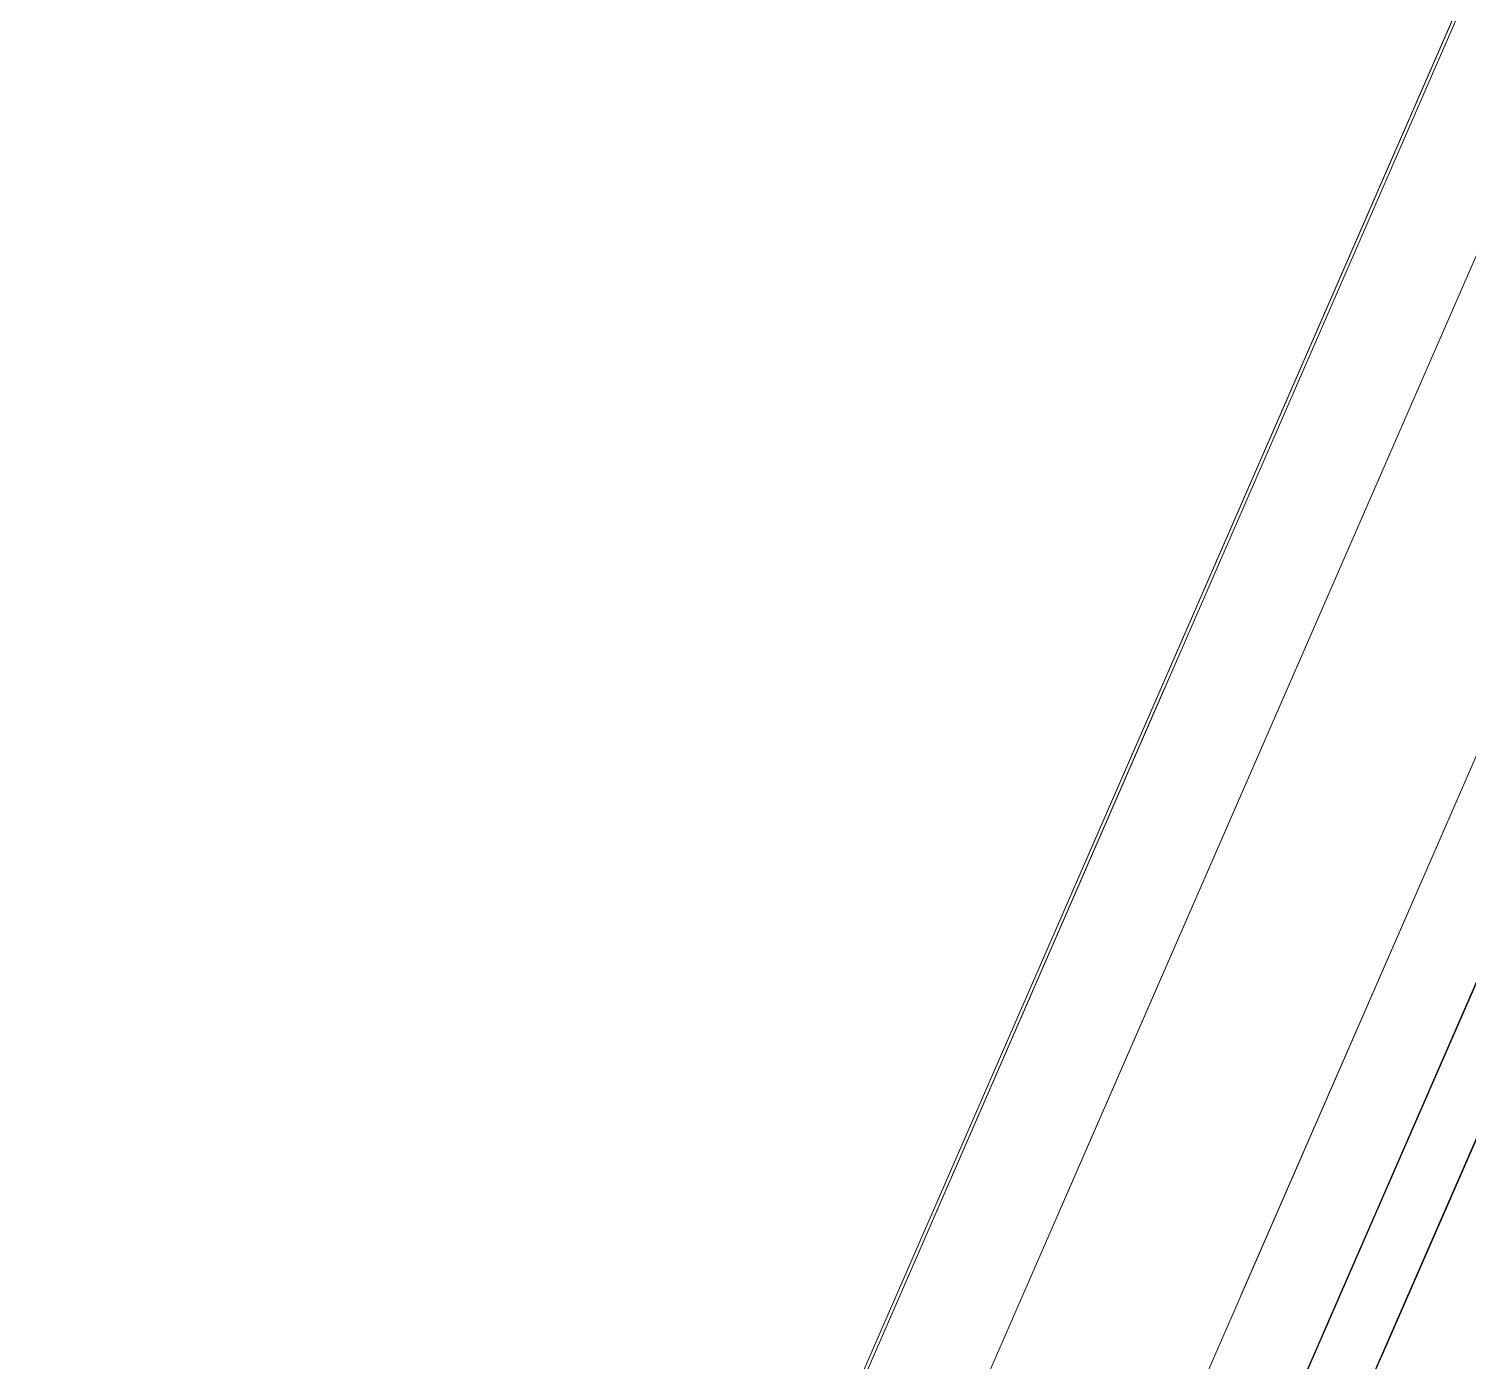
# Model space of a CAD drawing. Header units: millimetres. Extents: x -50172 to 90294, y -80883 to 956680.
# Drawn here: x 6140.5 to 6278.7, y -13259 to -13131.1 of the extents above; entities that cross this region are included whole.
import ezdxf

# ---------------------------------------------------------------- set-up
doc = ezdxf.new("R2010")
doc.units = ezdxf.units.MM
doc.header["$MEASUREMENT"] = 0
doc.linetypes.add('Dot & Dashed', pattern=[670.277762, 352.777767, -176.388884, 0, -141.111112])
for name, color, linetype, lineweight in [('0_Pen_No__5', 7, 'Continuous', 25), ('0_Pen_No__9', 7, 'Continuous', 13), ('New_A-20-M_Roof_Pen_No__93', 8, 'Continuous', 13), ('New_A-25-M_Curtain_Wall_Pen_No__90', 8, 'Continuous', 20), ('New_A-25-M_Wall_Ext_Pen_No__87', 8, 'Continuous', 20), ('New_ArchiCAD Windows_Pen_No__3', 7, 'Continuous', 18)]:
    doc.layers.add(name, color=color, linetype=linetype, lineweight=lineweight)
for name, color, linetype in [('New_A-20-M_Roof', 7, 'Continuous'), ('New_A-25-M_Curtain_Wall', 7, 'Continuous'), ('New_A-25-M_Wall_Ext', 7, 'Continuous'), ('New_ArchiCAD Windows', 7, 'Continuous')]:
    doc.layers.add(name, color=color, linetype=linetype)
doc.layers.add('New_A-25-M_Curtain_Wall_Pen_No__69', color=7, linetype='Continuous', lineweight=20, true_color=0x606060)

# ---------------------------------------------------------------- blocks, each defined once
blk = doc.blocks.new('Wall_2_1', base_point=(10092.6, -4631.3))
at = {"layer": 'New_A-25-M_Wall_Ext_Pen_No__87', "linetype": 'Continuous', "flags": 128}
blk.add_lwpolyline([(10000.93, -4591.33), (2142.47, -22613.27)], dxfattribs=at)
blk = doc.blocks.new('Wall_4_1', base_point=(9982.59, -4632.6))
at = {"layer": 'New_A-25-M_Wall_Ext_Pen_No__87', "linetype": 'Continuous', "flags": 128}
blk.add_lwpolyline([(4871.77, -16353.33), (9982.59, -4632.6)], dxfattribs=at)
blk = doc.blocks.new('Triple Window 19_2')
at = {"layer": 'New_ArchiCAD Windows_Pen_No__3', "linetype": 'Continuous'}
blk.add_line((812.5, 0), (1100, 0), dxfattribs=at)
blk = doc.blocks.new('Wall_239_1', base_point=(10165.92, -4712.54))
at = {"layer": 'New_ArchiCAD Windows', "color": 251, "linetype": 'Continuous', "lineweight": 20, "true_color": 0x606060, "xscale": -1, "zscale": 1000, "rotation": 66.44041158399281}
blk.add_blockref('Triple Window 19_2', (6640.35, -12297.4), dxfattribs=at)
blk = doc.blocks.new('Morph_2_1')
at = {"layer": 'New_A-20-M_Roof_Pen_No__93', "linetype": 'Continuous', "flags": 128}
blk.add_lwpolyline([(2064.53, -22792.01), (10012.82, -4564.06)], dxfattribs=at)
blk = doc.blocks.new('Beam_8_1', base_point=(10000.93, -4591.33))
at = {"layer": 'New_A-25-M_Curtain_Wall_Pen_No__69', "linetype": 'Dot & Dashed'}
blk.add_line((10000.93, -4591.33), (2142.47, -22613.27), dxfattribs=at)
at = {"layer": 'New_A-25-M_Curtain_Wall_Pen_No__90', "linetype": 'Continuous'}
blk.add_line((10000.93, -4591.33), (2142.47, -22613.27), dxfattribs=at)

msp = doc.modelspace()

# ---------------------------------------------------------------- linework, layer by layer
at = {"layer": '0_Pen_No__5', "linetype": 'Continuous'}
for p, q in [((6404.73, -12935.41), (6264.87, -13256.16)), ((6410.23, -12937.81), (6270.37, -13258.55)), ((6250.25, -13289.69), (6378.32, -12995.98)), ((6255.75, -13292.09), (6383.82, -12998.38))]:
    msp.add_line(p, q, dxfattribs=at)
at = {"layer": '0_Pen_No__9', "linetype": 'Continuous'}
for p, q in [((6372.76, -12938.92), (6239.3, -13245)), ((6390.36, -12946.6), (6256.9, -13252.68)), ((6231.07, -13263.87), (6352.75, -12984.83)), ((6248.67, -13271.55), (6370.34, -12992.51))]:
    msp.add_line(p, q, dxfattribs=at)

# ---------------------------------------------------------------- block references
at = {"layer": 'New_A-20-M_Roof', "linetype": 'Continuous', "lineweight": 0}
msp.add_blockref('Morph_2_1', (0, 0), dxfattribs=at)
at = {"layer": 'New_A-25-M_Curtain_Wall', "color": 8, "lineweight": 20}
msp.add_blockref('Beam_8_1', (10000.93, -4591.33), dxfattribs=at)
at = {"layer": 'New_A-25-M_Wall_Ext', "color": 250, "lineweight": 50, "true_color": 0x2a2a2a}
for name, p in [('Wall_4_1', (9982.59, -4632.6)), ('Wall_239_1', (10165.92, -4712.54)), ('Wall_2_1', (10092.6, -4631.3))]:
    msp.add_blockref(name, p, dxfattribs=at)

doc.saveas('drawing.dxf')
